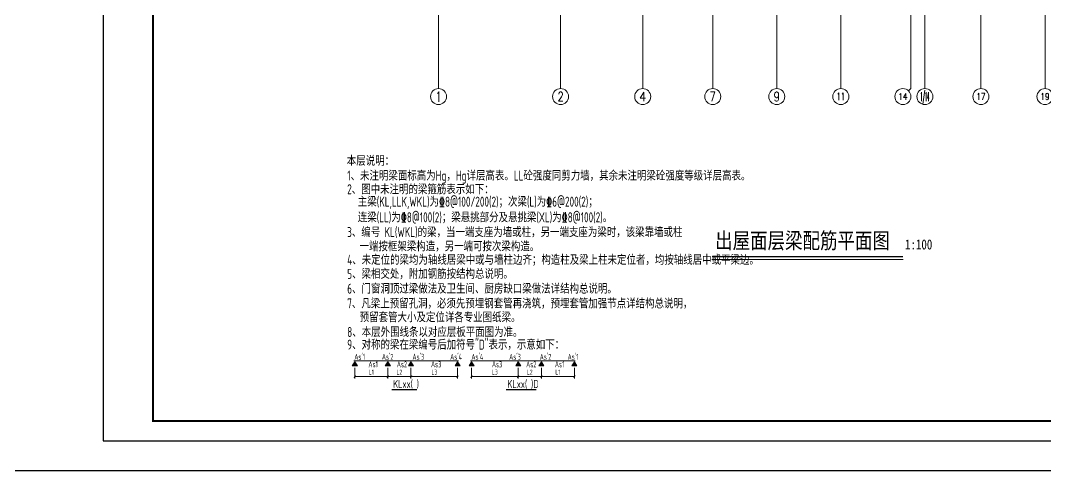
# Model space of a CAD drawing. Extents: x 5874492 to 7194610, y -939842 to -279257.
# Drawn here: x 6882500 to 6933710, y -939842 to -917342 of the extents above; entities that cross this region are included whole.
import ezdxf
from ezdxf.enums import TextEntityAlignment as Align

# ---------------------------------------------------------------- set-up
doc = ezdxf.new("R2010")
doc.units = 0
doc.header["$LTSCALE"] = 1000
for name, color, linetype, lineweight in [('A-标注-轴号', 3, 'Continuous', 15), ('A-标注-轴号文字', 7, 'Continuous', 15), ('S-轴网-轴号', 3, 'Continuous', 20), ('S-通用-TEXT', 7, 'Continuous', 20)]:
    doc.layers.add(name, color=color, linetype=linetype, lineweight=lineweight)
doc.layers.add('S-活动层-非打印', color=1, linetype='Continuous', lineweight=20, plot=False)
doc.layers.add('Y-云图图框', color=7, linetype='Continuous')
doc.styles.add('_TCH_AXIS', font='COMPLEX.shx', dxfattribs={"bigfont": 'hztxt.shx'})
doc.styles.add('_YT_Name', font='', dxfattribs={"width": 0.8})
doc.styles.add('_YT_Sign_Text', font='ros.shx', dxfattribs={"width": 0.8, "bigfont": 'hztxt.shx'})
doc.styles.add('COMPLEX', font='COMPLEX')
doc.styles.get("Standard").update_dxf_attribs({"font": 'gbenor.shx', "bigfont": 'gbcbig.shx'})
doc.styles.add('TSSD_Rein', font='tssdeng.shx', dxfattribs={"width": 0.7, "bigfont": 'hztxt.shx'})
doc.styles.add('TSSD_REIN_T3', font='tssdeng.shx', dxfattribs={"width": 0.7, "bigfont": 'hztxt.shx'})
doc.styles.add('黑体', font='', dxfattribs={"width": 0.8})
doc.styles.get('_YT_Name').set_extended_font_data('SimHei')
doc.styles.get('黑体').set_extended_font_data('SimHei')
doc.dimstyles.new('_TCH_ARCH&&100', dxfattribs={"dimtxt": 250, "dimasz": 100, "dimexe": 100, "dimexo": 100, "dimgap": 100, "dimtad": 1, "dimdec": 0, "dimzin": 0, "dimdsep": 46, "dimtxsty": 'TSSD_REIN_T3', "dimblk": 'ARCHTICK', "dimcen": 0.09, "dimclrt": 7, "dimazin": 2, "dimtfac": 1, "dimtdec": 0, "dimtix": 1, "dimtmove": 2, "dimatfit": 3, "dimfxl": 0, "dimtolj": 1, "dimtzin": 0, "dimarcsym": 0})

# ---------------------------------------------------------------- blocks, each defined once
blk = doc.blocks.new('_ArchTick')
at = {"color": 0, "linetype": 'ByBlock', "const_width": 0.4}
blk.add_lwpolyline([(-0.5, -0.5), (0.5, 0.5)], dxfattribs=at)
blk = doc.blocks.new('*D2289')
at = {"layer": 'Defpoints', "color": 0, "transparency": 16777216}
for p in [(1191, 381), (2839, 381), (2839, -167)]:
    blk.add_point(p, dxfattribs=at)
at = {"layer": 'S-通用-TEXT', "color": 0, "lineweight": -2, "transparency": 16777216}
for p, q in [((1191, 281), (1191, -267)), ((2839, 281), (2839, -267)), ((1191, -167), (2839, -167))]:
    blk.add_line(p, q, dxfattribs=at)
at = {"layer": 'S-通用-TEXT', "color": 0, "lineweight": -2, "transparency": 16777216, "xscale": 100, "yscale": 100, "zscale": 100, "rotation": 180}
blk.add_blockref('_ArchTick', (1191, -167), dxfattribs=at)
at = {"layer": 'S-通用-TEXT', "color": 0, "lineweight": -2, "transparency": 16777216, "xscale": 100, "yscale": 100, "zscale": 100}
blk.add_blockref('_ArchTick', (2839, -167), dxfattribs=at)
at = {"layer": 'S-通用-TEXT', "color": 7, "transparency": 16777216, "insert": (2015, 58), "char_height": 250, "attachment_point": 5, "style": 'TSSD_REIN_T3'}
blk.add_mtext('\\A1;L1', dxfattribs=at)
blk = doc.blocks.new('*D2290')
at = {"layer": 'Defpoints', "color": 0, "transparency": 16777216}
for p in [(2839, 381), (3996, 381), (3996, -167)]:
    blk.add_point(p, dxfattribs=at)
at = {"layer": 'S-通用-TEXT', "color": 0, "lineweight": -2, "transparency": 16777216}
for p, q in [((2839, 281), (2839, -267)), ((3996, 281), (3996, -267)), ((2839, -167), (3996, -167))]:
    blk.add_line(p, q, dxfattribs=at)
at = {"layer": 'S-通用-TEXT', "color": 0, "lineweight": -2, "transparency": 16777216, "xscale": 100, "yscale": 100, "zscale": 100, "rotation": 180}
blk.add_blockref('_ArchTick', (2839, -167), dxfattribs=at)
at = {"layer": 'S-通用-TEXT', "color": 0, "lineweight": -2, "transparency": 16777216, "xscale": 100, "yscale": 100, "zscale": 100}
blk.add_blockref('_ArchTick', (3996, -167), dxfattribs=at)
at = {"layer": 'S-通用-TEXT', "color": 7, "transparency": 16777216, "insert": (3418, 58), "char_height": 250, "attachment_point": 5, "style": 'TSSD_REIN_T3'}
blk.add_mtext('\\A1;L2', dxfattribs=at)
blk = doc.blocks.new('*D2291')
at = {"layer": 'Defpoints', "color": 0, "transparency": 16777216}
for p in [(3996, 381), (6326, 381), (6326, -167)]:
    blk.add_point(p, dxfattribs=at)
at = {"layer": 'S-通用-TEXT', "color": 0, "lineweight": -2, "transparency": 16777216}
for p, q in [((3996, 281), (3996, -267)), ((6326, 281), (6326, -267)), ((3996, -167), (6326, -167))]:
    blk.add_line(p, q, dxfattribs=at)
at = {"layer": 'S-通用-TEXT', "color": 0, "lineweight": -2, "transparency": 16777216, "xscale": 100, "yscale": 100, "zscale": 100, "rotation": 180}
blk.add_blockref('_ArchTick', (3996, -167), dxfattribs=at)
at = {"layer": 'S-通用-TEXT', "color": 0, "lineweight": -2, "transparency": 16777216, "xscale": 100, "yscale": 100, "zscale": 100}
blk.add_blockref('_ArchTick', (6326, -167), dxfattribs=at)
at = {"layer": 'S-通用-TEXT', "color": 7, "transparency": 16777216, "insert": (5161, 58), "char_height": 250, "attachment_point": 5, "style": 'TSSD_REIN_T3'}
blk.add_mtext('\\A1;L3', dxfattribs=at)
blk = doc.blocks.new('*D2292')
at = {"layer": 'Defpoints', "color": 0, "transparency": 16777216}
for p in [(10509, 381), (12157, 381), (12157, -167)]:
    blk.add_point(p, dxfattribs=at)
at = {"layer": 'S-通用-TEXT', "color": 0, "lineweight": -2, "transparency": 16777216}
for p, q in [((10509, 281), (10509, -267)), ((12157, 281), (12157, -267)), ((10509, -167), (12157, -167))]:
    blk.add_line(p, q, dxfattribs=at)
at = {"layer": 'S-通用-TEXT', "color": 0, "lineweight": -2, "transparency": 16777216, "xscale": 100, "yscale": 100, "zscale": 100, "rotation": 180}
blk.add_blockref('_ArchTick', (10509, -167), dxfattribs=at)
at = {"layer": 'S-通用-TEXT', "color": 0, "lineweight": -2, "transparency": 16777216, "xscale": 100, "yscale": 100, "zscale": 100}
blk.add_blockref('_ArchTick', (12157, -167), dxfattribs=at)
at = {"layer": 'S-通用-TEXT', "color": 7, "transparency": 16777216, "insert": (11333, 58), "char_height": 250, "attachment_point": 5, "style": 'TSSD_REIN_T3'}
blk.add_mtext('\\A1;L1', dxfattribs=at)
blk = doc.blocks.new('*D2293')
at = {"layer": 'Defpoints', "color": 0, "transparency": 16777216}
for p in [(9351, 381), (10509, 381), (10509, -167)]:
    blk.add_point(p, dxfattribs=at)
at = {"layer": 'S-通用-TEXT', "color": 0, "lineweight": -2, "transparency": 16777216}
for p, q in [((9351, 281), (9351, -267)), ((10509, 281), (10509, -267)), ((9351, -167), (10509, -167))]:
    blk.add_line(p, q, dxfattribs=at)
at = {"layer": 'S-通用-TEXT', "color": 0, "lineweight": -2, "transparency": 16777216, "xscale": 100, "yscale": 100, "zscale": 100, "rotation": 180}
blk.add_blockref('_ArchTick', (9351, -167), dxfattribs=at)
at = {"layer": 'S-通用-TEXT', "color": 0, "lineweight": -2, "transparency": 16777216, "xscale": 100, "yscale": 100, "zscale": 100}
blk.add_blockref('_ArchTick', (10509, -167), dxfattribs=at)
at = {"layer": 'S-通用-TEXT', "color": 7, "transparency": 16777216, "insert": (9930, 58), "char_height": 250, "attachment_point": 5, "style": 'TSSD_REIN_T3'}
blk.add_mtext('\\A1;L2', dxfattribs=at)
blk = doc.blocks.new('*D2294')
at = {"layer": 'Defpoints', "color": 0, "transparency": 16777216}
for p in [(7021, 381), (9351, 381), (9351, -167)]:
    blk.add_point(p, dxfattribs=at)
at = {"layer": 'S-通用-TEXT', "color": 0, "lineweight": -2, "transparency": 16777216}
for p, q in [((7021, 281), (7021, -267)), ((9351, 281), (9351, -267)), ((7021, -167), (9351, -167))]:
    blk.add_line(p, q, dxfattribs=at)
at = {"layer": 'S-通用-TEXT', "color": 0, "lineweight": -2, "transparency": 16777216, "xscale": 100, "yscale": 100, "zscale": 100, "rotation": 180}
blk.add_blockref('_ArchTick', (7021, -167), dxfattribs=at)
at = {"layer": 'S-通用-TEXT', "color": 0, "lineweight": -2, "transparency": 16777216, "xscale": 100, "yscale": 100, "zscale": 100}
blk.add_blockref('_ArchTick', (9351, -167), dxfattribs=at)
at = {"layer": 'S-通用-TEXT', "color": 7, "transparency": 16777216, "insert": (8186, 58), "char_height": 250, "attachment_point": 5, "style": 'TSSD_REIN_T3'}
blk.add_mtext('\\A1;L3', dxfattribs=at)
blk = doc.blocks.new('ECMCTK_A1_横_单行图名--0')
at = {"color": 4}
blk.add_lwpolyline([(0, 0), (841, 0), (841, 594), (0, 594)], close=True, dxfattribs=at)
at = {"const_width": 1}
blk.add_lwpolyline([(25, 10), (831, 10), (831, 584), (25, 584)], close=True, dxfattribs=at)
at = {"color": 80, "flags": 3}
for tag, height, p in [('YTHQINS', 3, (34.31, 585.5)), ('ECMCKEY', 3, (292.07, 288.23)), ('YTTQINS', 5.62, (848.03, 12.81)), ('YTFRAME', 3, (652.76, 5.84)), ('YTBARCODE_T1', 3, (749.78, 5.95))]:
    blk.add_attdef(tag, text='', height=height, dxfattribs=at).set_placement(p, align=Align.MIDDLE_CENTER)
for tag, height, style, width, p in [('证书编号', 4, '_YT_Sign_Text', 0.8, (708.87, 43.81)), ('审查批准号', 4, '_YT_Sign_Text', 0.8, (761.06, 43.81)), ('工程号', 4, '_YT_Sign_Text', 0.5, (804.08, 44.12)), ('设计单位', 6, '_YT_Name', 0.8, (623.75, 38.6)), ('建设单位', 4, '_YT_Sign_Text', 0.8, (734.96, 36.11)), ('阶段', 4, '_YT_Sign_Text', 0.8, (804.08, 35.81)), ('项目号', 4, '_YT_Sign_Text', 0.5, (822.08, 33.72)), ('项目名称', 4, '_YT_Sign_Text', 0.8, (734.96, 28.11)), ('专业', 4, '_YT_Sign_Text', 0.8, (804.08, 27.31)), ('图纸编号', 4, '_YT_Sign_Text', 0.5, (803.93, 19.36)), ('出图比例', 4.2, '_YT_Sign_Text', 0.8, (681.82, 11.78)), ('图纸名称', 4.5, '_YT_Name', 0.8, (735.39, 15.06)), ('日期', 4, '_YT_Sign_Text', 0.5, (803.88, 12.13)), ('版本号', 4, '_YT_Sign_Text', 0.8, (822.08, 13))]:
    blk.add_attdef(tag, text='', height=height, dxfattribs=dict(style=style, width=width)).set_placement(p, align=Align.CENTER)
at = {"style": '_YT_Sign_Text', "width": 0.8, "flags": 3}
for tag, p, height in [('[审定人]', (590.95, 27.81), 4.1), ('{审定人}', (605.87, 26.45), 6.24), ('[校对人]', (642.23, 27.82), 4.1), ('{校对人}', (658.35, 26.53), 6.24), ('[审核人]', (591.01, 19.76), 4.1), ('{审核人}', (606.98, 18.44), 6.24), ('[设计人]', (642.47, 20.21), 4.1), ('{设计人}', (658.48, 18.54), 6.24), ('[项目负责人]', (590.78, 12.01), 4.1), ('{项目负责人}', (608.28, 10.72), 6.24), ('[专业负责人]', (642.74, 11.77), 4.1), ('{专业负责人}', (658.58, 10.36), 6.24)]:
    blk.add_attdef(tag, p, '', height=height, dxfattribs=at)
at = {"color": 80, "flags": 3}
for tag, p in [('YTBZSIT', (25, 10)), ('EXT_TK_LEFT', (25, 10)), ('YTQRCODE', (551.04, 11.91))]:
    blk.add_attdef(tag, p, '', height=3, dxfattribs=at)
blk = doc.blocks.new('_AXISO')
blk.add_circle((0, 0), 0.5)
at = {"layer": 'S-轴网-轴号', "style": 'COMPLEX', "width": 1.041667}
blk.add_attdef('A', text='', height=0.56, dxfattribs=at).set_placement((-0.25, -0.28), (0.25, -0.28), align=Align.FIT)
blk = doc.blocks.new('ZHOUWANG3')
at = {"layer": 'A-标注-轴号'}
for p, q in [((88652, 226834), (88652, 222834)), ((94752, 226834), (94752, 222834)), ((98852, 226834), (98852, 222834)), ((102352, 226834), (102352, 222834)), ((105552, 226834), (105552, 222834)), ((108752, 226834), (108752, 222834)), ((112252, 226834), (112252, 222834)), ((112952, 226834), (112952, 222834)), ((115752, 226834), (115752, 222834)), ((118952, 226834), (118952, 222834)), ((112135, 222716), (112252, 222834))]:
    blk.add_line(p, q, dxfattribs=at)
ref = blk.add_blockref('_AXISO', (88652, 222434), dxfattribs=dict(at, xscale=800, yscale=800, zscale=800))
ref.add_attrib('A', '1', dxfattribs={"layer": 'A-标注-轴号文字', "ltscale": 0.2, "height": 515, "style": '_TCH_AXIS'}).set_placement((88542, 222176), (88762, 222176), align=Align.FIT)
ref = blk.add_blockref('_AXISO', (94752, 222434), dxfattribs=dict(at, xscale=800, yscale=800, zscale=800))
ref.add_attrib('A', '2', dxfattribs={"layer": 'A-标注-轴号文字', "ltscale": 0.2, "height": 466, "style": '_TCH_AXIS'}).set_placement((94597, 222201), (94907, 222201), align=Align.FIT)
ref = blk.add_blockref('_AXISO', (98852, 222434), dxfattribs=dict(at, xscale=800, yscale=800, zscale=800))
ref.add_attrib('A', '4', dxfattribs={"layer": 'A-标注-轴号文字', "ltscale": 0.2, "height": 445, "style": '_TCH_AXIS'}).set_placement((98682, 222211), (99022, 222211), align=Align.FIT)
ref = blk.add_blockref('_AXISO', (102352, 222434), dxfattribs=dict(at, xscale=800, yscale=800, zscale=800))
ref.add_attrib('A', '7', dxfattribs={"layer": 'A-标注-轴号文字', "ltscale": 0.2, "height": 466, "style": '_TCH_AXIS'}).set_placement((102197, 222201), (102507, 222201), align=Align.FIT)
ref = blk.add_blockref('_AXISO', (105552, 222434), dxfattribs=dict(at, xscale=800, yscale=800, zscale=800))
ref.add_attrib('A', '9', dxfattribs={"layer": 'A-标注-轴号文字', "ltscale": 0.2, "height": 466, "style": '_TCH_AXIS'}).set_placement((105397, 222201), (105707, 222201), align=Align.FIT)
ref = blk.add_blockref('_AXISO', (108752, 222434), dxfattribs=dict(at, xscale=800, yscale=800, zscale=800))
ref.add_attrib('A', '11', dxfattribs={"layer": 'A-标注-轴号文字', "ltscale": 0.2, "height": 368.8, "style": '_TCH_AXIS'}).set_placement((108541, 222249), (108963, 222249), align=Align.FIT)
ref = blk.add_blockref('_AXISO', (111852, 222434), dxfattribs=dict(at, xscale=800, yscale=800, zscale=800))
ref.add_attrib('A', '14', dxfattribs={"layer": 'A-标注-轴号文字', "ltscale": 0.2, "height": 314.1, "style": '_TCH_AXIS'}).set_placement((111620, 222277), (112084, 222277), align=Align.FIT)
ref = blk.add_blockref('_AXISO', (112952, 222434), dxfattribs=dict(at, xscale=800, yscale=800, zscale=800))
ref.add_attrib('A', '1/14', dxfattribs={"layer": 'A-标注-轴号文字', "ltscale": 0.2, "height": 452.5, "style": '_TCH_AXIS', "width": 0.308824}).set_placement((112726, 222207), (113178, 222207), align=Align.FIT)
ref = blk.add_blockref('_AXISO', (115752, 222434), dxfattribs=dict(at, xscale=800, yscale=800, zscale=800))
ref.add_attrib('A', '17', dxfattribs={"layer": 'A-标注-轴号文字', "ltscale": 0.2, "height": 328.4, "style": '_TCH_AXIS'}).set_placement((115525, 222269), (115979, 222269), align=Align.FIT)
ref = blk.add_blockref('_AXISO', (118952, 222434), dxfattribs=dict(at, xscale=800, yscale=800, zscale=800))
ref.add_attrib('A', '19', dxfattribs={"layer": 'A-标注-轴号文字', "ltscale": 0.2, "height": 328.4, "style": '_TCH_AXIS'}).set_placement((118725, 222269), (119179, 222269), align=Align.FIT)
blk = doc.blocks.new('二级梁说明')
at = {"layer": 'S-通用-TEXT'}
for points in [[(1063.7, 381.3), (1318.1, 381.3), (1190.9, 575)], [(2711.9, 381.3), (2966.2, 381.3), (2839.1, 575)], [(3869.2, 381.3), (4123.5, 381.3), (3996.3, 575)], [(6199.1, 381.3), (6453.4, 381.3), (6326.2, 575)], [(7026.2, 575), (6899.1, 381.3), (7153.4, 381.3)], [(9356.1, 575), (9228.9, 381.3), (9483.3, 381.3)], [(10513.4, 575), (10386.2, 381.3), (10640.5, 381.3)], [(12161.5, 575), (12034.4, 381.3), (12288.7, 381.3)]]:
    blk.add_hatch(color=4, dxfattribs=at).paths.add_polyline_path(points)
at = {"layer": 'S-通用-TEXT', "color": 4, "elevation": 0}
for points in [[(1190.9, 575), (1318.1, 381.3), (1063.7, 381.3)], [(2839.1, 575), (2966.2, 381.3), (2711.9, 381.3)], [(3996.3, 575), (4123.5, 381.3), (3869.2, 381.3)], [(6326.2, 575), (6453.4, 381.3), (6199.1, 381.3)], [(7026.2, 575), (6899.1, 381.3), (7153.4, 381.3)], [(9356.1, 575), (9228.9, 381.3), (9483.3, 381.3)], [(10513.4, 575), (10386.2, 381.3), (10640.5, 381.3)], [(12161.5, 575), (12034.4, 381.3), (12288.7, 381.3)]]:
    blk.add_lwpolyline(points, close=True, dxfattribs=at)
at = {"layer": 'S-通用-TEXT', "elevation": 0}
for points in [[(1146.4, 630), (6376.2, 630)], [(12206, 630), (6976.3, 630)]]:
    blk.add_lwpolyline(points, dxfattribs=at)
at = {"layer": 'S-通用-TEXT', "color": 3, "const_width": 59.9, "elevation": 0}
for points in [[(3036.1, -819.2), (4300, -819.2)], [(8745, -819.2), (10261.7, -819.2)]]:
    blk.add_lwpolyline(points, dxfattribs=at)
at = {"layer": 'S-通用-TEXT', "style": 'TSSD_Rein'}
for s, height, width, p in [('本层说明：', 500, 0.7, (787.9, 10375.3)), ('1、未注明梁面标高为Hg，Hg详层高表。LL砼强度同剪力墙，其余未注明梁砼强度等级详层高表。', 500, 0.7, (810.5, 9635.5)), ('2、图中未注明的梁箍筋表示如下： ', 500, 0.7, (808.3, 8951.9)), ('主梁(KL,LLK,WKL)为\x848@100/200(2)；次梁(L)为\x846@200(2)；    ', 500, 0.7, (1340.1, 8330.5)), ('连梁(LL)为\x848@100(2)；梁悬挑部分及悬挑梁(XL)为\x848@100(2)。', 500, 0.7, (1338.4, 7549.7)), ('3、编号 KL(WKL)的梁，当一端支座为墙或柱，另一端支座为梁时，该梁靠墙或柱', 500, 0.7, (808.8, 6810.7)), ('一端按框架梁构造，另一端可按次梁构造。', 500, 0.7, (1425.2, 6099.9)), ('4、未定位的梁均为轴线居梁中或与墙柱边齐；构造柱及梁上柱未定位者，均按轴线居中或平梁边。', 500, 0.7, (808.8, 5423.7)), ('5、梁相交处，附加钢筋按结构总说明。', 500, 0.7, (808.8, 4722.2)), ('6、门窗洞顶过梁做法及卫生间、厨房缺口梁做法详结构总说明。', 500, 0.7, (808.8, 3982.6)), ('7、凡梁上预留孔洞，必须先预埋钢套管再浇筑，预埋套管加强节点详结构总说明，', 500, 0.7, (808.8, 3242.4)), ('预留套管大小及定位详各专业图纸梁。', 500, 0.7, (1434.6, 2555.3)), ('8、本层外围线条以对应层板平面图为准。', 500, 0.7, (808.8, 1814.4)), ('9、对称的梁在梁编号后加符号"D"表示，示意如下：', 500, 0.7, (808.8, 1185.7)), ("As'\x8e1", 300, 0.65, (1165, 673.7, 0)), ("As'\x8e2", 300, 0.65, (2541.8, 673.7, 0)), ("As'\x8e3", 300, 0.65, (4069.7, 673.7, 0)), ("As'\x8e4", 300, 0.65, (5952.6, 673.7, 0)), ("As'\x8e4", 300, 0.65, (7013.6, 673.7, 0)), ("As'\x8e3", 300, 0.65, (8900.3, 673.7, 0)), ("As'\x8e2", 300, 0.65, (10428.1, 673.7, 0)), ("As'\x8e1", 300, 0.65, (11823.7, 673.7, 0)), ('As\x8e1', 300, 0.65, (1870.3, 298.7, 0)), ('As\x8e2', 300, 0.65, (3288.4, 298.7, 0)), ('As\x8e3', 300, 0.65, (4996.9, 298.7, 0)), ('As\x8e3', 300, 0.65, (8040.5, 298.7, 0)), ('As\x8e2', 300, 0.65, (9749, 298.7, 0)), ('As\x8e1', 300, 0.65, (11185.9, 298.7, 0)), ('KLxx( )', 400, 0.65, (3104.7, -732.4, 0)), ('KLxx( )D', 400, 0.65, (8813.6, -732.4, 0))]:
    blk.add_text(s, height=height, dxfattribs=dict(at, width=width)).set_placement(p)
at = {"layer": 'S-通用-TEXT'}
for p1, p2, text, picture, middle in [((1190.9, 381.3), (2839.1, 381.3), 'L1', '*D2289', (2015, 57.9)), ((2839.1, 381.3), (3996.3, 381.3), 'L2', '*D2290', (3417.7, 57.9)), ((3996.3, 381.3), (6326.2, 381.3), 'L3', '*D2291', (5161.3, 57.9)), ((7021.4, 381.3), (9351.3, 381.3), 'L3', '*D2294', (8186.3, 57.9)), ((9351.3, 381.3), (10508.5, 381.3), 'L2', '*D2293', (9929.9, 57.9)), ((10508.5, 381.3), (12156.7, 381.3), 'L1', '*D2292', (11332.6, 57.9))]:
    dim = blk.add_aligned_dim(p1=p1, p2=p2, distance=-548.3, text=text, dimstyle='_TCH_ARCH&&100', dxfattribs=at)
    dim.commit()
    dim.dimension.update_dxf_attribs({"geometry": picture, "text_midpoint": middle})

msp = doc.modelspace()

# ---------------------------------------------------------------- linework, layer by layer
at = {"layer": 'S-活动层-非打印', "lineweight": -3}
msp.add_lwpolyline([(7194610, -283054.2), (5874492, -283054.2), (5874492, -939842), (7194610, -939842)], close=True, dxfattribs=at)
at = {"layer": 'S-通用-TEXT', "const_width": 70}
msp.add_lwpolyline([(6917043.8, -929149.9), (6926595.5, -929149.9)], dxfattribs=at)
at = {"layer": 'S-通用-TEXT'}
msp.add_lwpolyline([(6917043.8, -929289.9), (6926595.5, -929289.9)], dxfattribs=at)

# ---------------------------------------------------------------- block references
msp.add_blockref('ZHOUWANG3', (6814732.8, -1143579.1))
msp.add_blockref('二级梁说明', (6898013.4, -934981.5, 0), dxfattribs=at)
at = {"layer": 'Y-云图图框', "xscale": 100, "yscale": 100, "zscale": 100}
msp.add_blockref('ECMCTK_A1_横_单行图名--0', (6886624.6, -938364.3), dxfattribs=at)

# ---------------------------------------------------------------- texts
at = {"layer": 'S-通用-TEXT', "style": '黑体', "width": 0.8}
for s, height, p in [('出屋面层梁配筋平面图', 800, (6917207.1, -928746.5)), ('1:100', 500, (6926693.4, -928789.1))]:
    msp.add_text(s, height=height, dxfattribs=at).set_placement(p)

doc.saveas('drawing.dxf')
